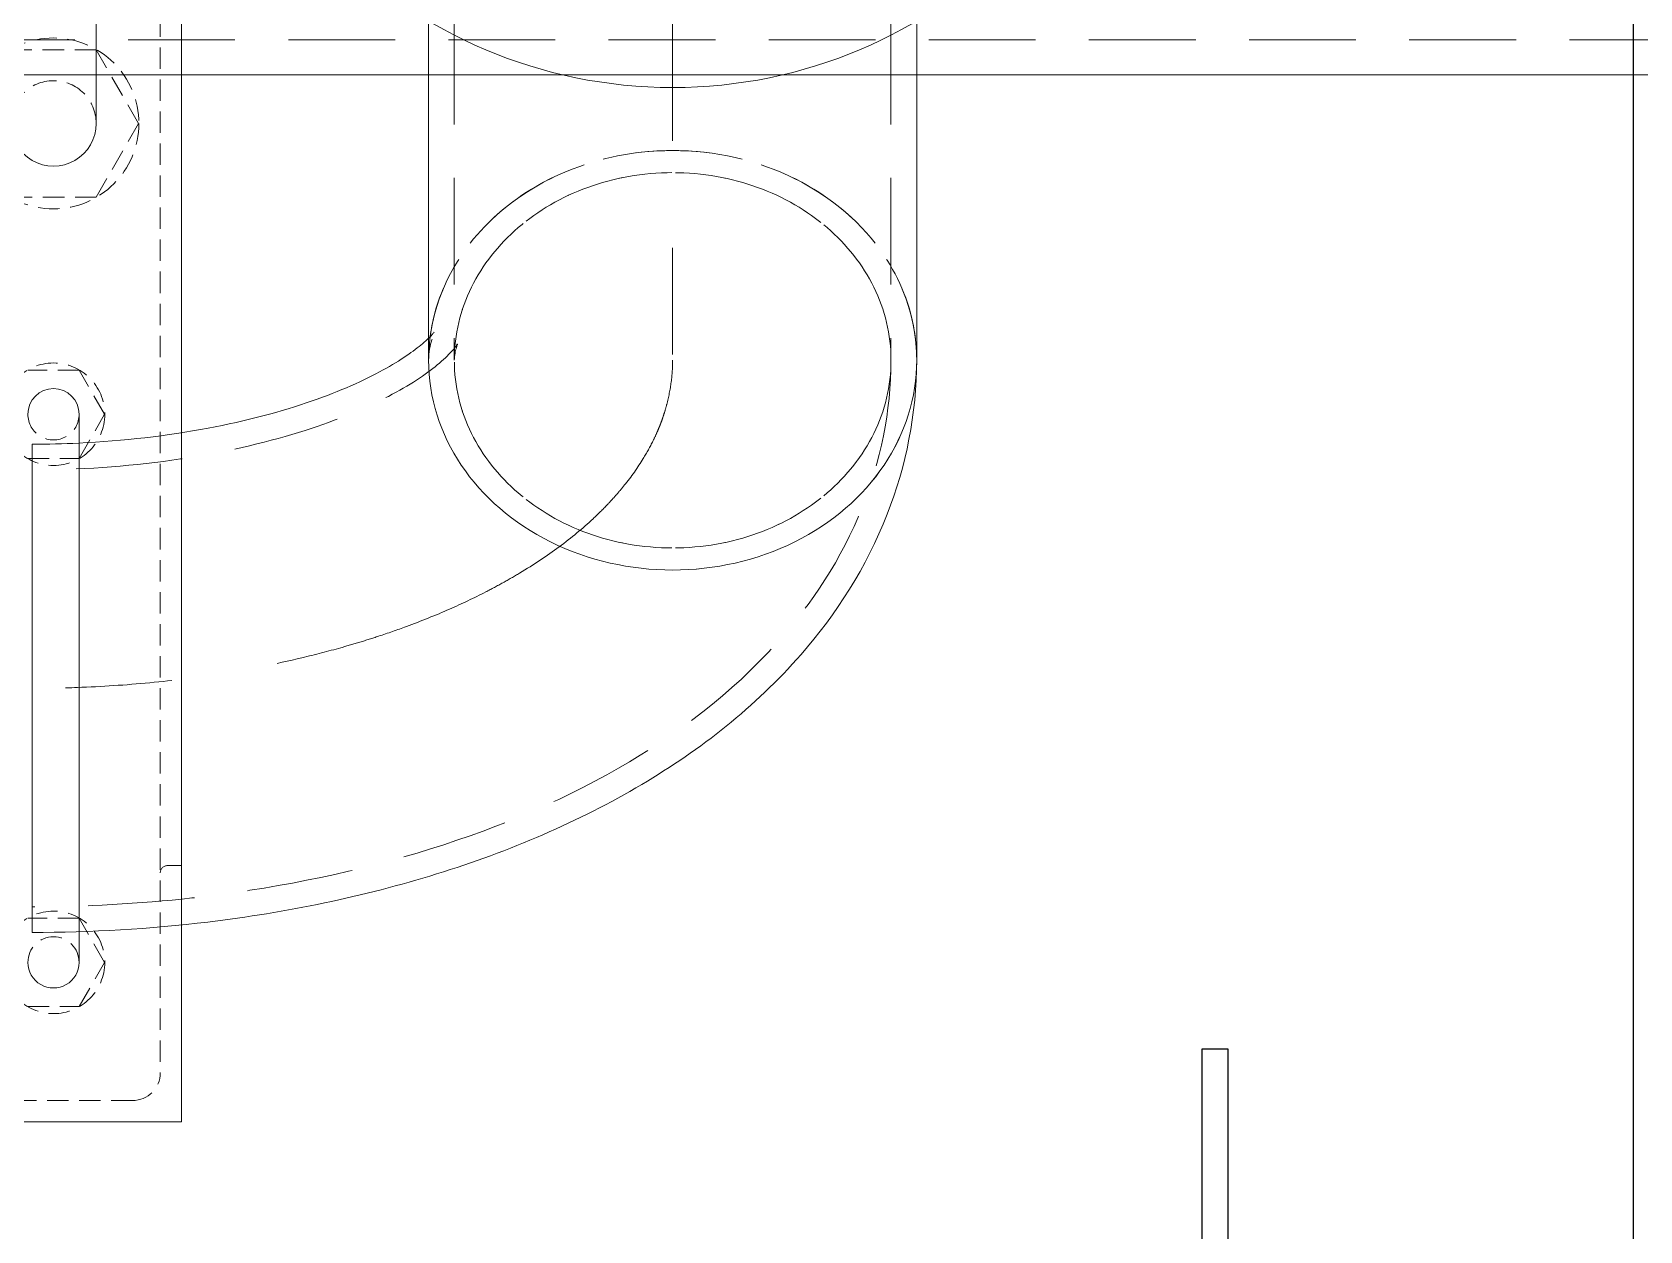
# Model space of a CAD drawing. Header units: millimetres. Extents: x -46397 to 283259, y -8690 to 23983.
# Drawn here: x 4538.2 to 4914.7, y 487.2 to 767.8 of the extents above; entities that cross this region are included whole.
import ezdxf

# ---------------------------------------------------------------- set-up
doc = ezdxf.new("R2010")
doc.units = ezdxf.units.MM
doc.linetypes.add('CENTER', pattern=[2, 1.25, -0.25, 0.25, -0.25])
doc.linetypes.add('HIDDENX2', pattern=[0.75, 0.5, -0.25])
doc.layers.add('DUONGCHINH', color=7, linetype='Continuous', lineweight=25)
doc.layers.add('DUONGTAM', color=1, linetype='CENTER', lineweight=0)
doc.layers.add('flashshoot', color=7, linetype='Continuous')

# ---------------------------------------------------------------- blocks, each defined once
blk = doc.blocks.new('A$C90275d84')
at = {"color": 1, "linetype": 'HIDDENX2', "lineweight": 0, "ltscale": 50}
blk.add_line((101.37, 1960), (101.37, -3000), dxfattribs=at)
at = {"color": 2, "linetype": 'Continuous', "lineweight": 0, "ltscale": 10}
blk.add_line((109.55, 1960), (109.55, -3000), dxfattribs=at)
blk = doc.blocks.new('A$C709efb1f')
at = {"color": 150, "linetype": 'Continuous', "lineweight": 0, "ltscale": 10}
for p, q in [((96.9, 1332.15), (176.35, 1332.15)), ((96.9, 1217.85), (176.35, 1217.85)), ((195.98, 1125), (223.88, 1125)), ((223.88, 1125), (310.28, 1125))]:
    blk.add_line(p, q, dxfattribs=at)
at = {"color": 1, "linetype": 'HIDDENX2', "lineweight": 0, "ltscale": 50}
for p, q in [((21.14, 1326.13), (176.35, 1326.13)), ((21.14, 1223.87), (176.35, 1223.87))]:
    blk.add_line(p, q, dxfattribs=at)
at = {"color": 150, "linetype": 'Continuous', "lineweight": 0, "ltscale": 10}
blk.add_circle((0, 1275), 112.5, dxfattribs=at)
at = {"color": 1, "linetype": 'HIDDENX2', "lineweight": 0, "ltscale": 50, "extrusion": (-2.17091e-16, 0, -1)}
blk.add_ellipse((176.35, 1275), major_axis=(0, -57.15), ratio=0.859059, start_param=0, end_param=3.141593, dxfattribs=at)
at = {"color": 1, "linetype": 'HIDDENX2', "lineweight": 0, "ltscale": 50}
for major_axis, start_param, end_param in [((0, 57.15), 0.00001, 3.141582), ((0, 51.13), -3.141592653589793, 3.141592653589793)]:
    blk.add_ellipse((176.35, 1275), major_axis=major_axis, ratio=0.859059, start_param=start_param, end_param=end_param, dxfattribs=at)
at = {"color": 150, "linetype": 'Continuous', "lineweight": 0, "ltscale": 10, "extrusion": (-2.17091e-16, -1.58594e-32, -1)}
blk.add_ellipse((176.35, 1275), major_axis=(0, 57.15), ratio=0.859059, start_param=0, end_param=3.141593, dxfattribs=at)
at = {"color": 150, "linetype": 'Continuous', "lineweight": 0, "ltscale": 10}
for ratio, end_param in [(0.859059, 3.141603), (0.000002, 0.00001)]:
    blk.add_ellipse((176.35, 1275), major_axis=(0, -57.15), ratio=ratio, start_param=0, end_param=end_param, dxfattribs=at)
at = {"color": 1, "linetype": 'HIDDENX2', "lineweight": 0, "ltscale": 50, "extrusion": (-2.42651e-16, 2.57325e-34, -1)}
blk.add_ellipse((176.35, 1275), major_axis=(0, 51.13), ratio=0.859059, start_param=-3.141592653589792, end_param=3.141592653589794, dxfattribs=at)
at = {"color": 150, "linetype": 'Continuous', "lineweight": 0, "ltscale": 10}
for points, knots in [([(176.35, 1332.15), (188.81, 1332.15), (201.21, 1329.64), (224.84, 1320.36), (235.79, 1313.26), (257.59, 1294.26), (267.45, 1281.55), (284.43, 1252.96), (291.28, 1236.8), (301.89, 1202.64), (305.61, 1184.62), (309.47, 1152.6), (310.28, 1138.8), (310.28, 1125)], [0, 0, 0, 0, 0.19844, 0.19844, 0.419675, 0.419675, 0.711522, 0.711522, 1.025681, 1.025681, 1.339841, 1.339841, 1.570796, 1.570796, 1.570796, 1.570796]), ([(171.18, 1217.85), (171.56, 1217.46), (171.99, 1216.99), (174.15, 1214.43), (176.35, 1211.33), (181.06, 1202.75), (183.59, 1197.11), (188.37, 1183.38), (190.57, 1175.11), (194.04, 1156.66), (195.24, 1146.39), (195.9, 1132.3), (195.98, 1128.65), (195.98, 1125)], [0.486565, 0.486565, 0.486565, 0.486565, 0.543882, 0.543882, 0.750465, 0.750465, 0.973606, 0.973606, 1.218442, 1.218442, 1.480118, 1.480118, 1.570796, 1.570796, 1.570796, 1.570796])]:
    blk.add_open_spline(points, degree=3, knots=knots, dxfattribs=at)
at = {"color": 1, "linetype": 'HIDDENX2', "lineweight": 0, "ltscale": 50}
for points, knots in [([(176.35, 1326.13), (188.29, 1326.13), (200.16, 1323.67), (222.84, 1314.56), (233.37, 1307.58), (254.39, 1288.76), (263.94, 1276.11), (280.17, 1247.8), (286.68, 1231.94), (296.7, 1198.33), (300.19, 1180.58), (303.58, 1150.07), (304.26, 1137.53), (304.26, 1125)], [0, 0, 0, 0, 0.202742, 0.202742, 0.429637, 0.429637, 0.729032, 0.729032, 1.043191, 1.043191, 1.35735, 1.35735, 1.570796, 1.570796, 1.570796, 1.570796]), ([(176.35, 1223.87), (173.93, 1223.87), (171.99, 1224.93), (173.21, 1224.15), (175.04, 1222.78), (179.61, 1217.22), (182.21, 1213.37), (187.58, 1203.08), (190.34, 1196.48), (195.37, 1180.78), (197.57, 1171.52), (200.81, 1151.26), (201.78, 1140.19), (201.99, 1127.69), (202, 1126.35), (202, 1125)], [0, 0, 0, 0, 0.314159, 0.314159, 0.557081, 0.557081, 0.775978, 0.775978, 1.011873, 1.011873, 1.267908, 1.267908, 1.538163, 1.538163, 1.570796, 1.570796, 1.570796, 1.570796])]:
    blk.add_open_spline(points, degree=3, knots=knots, dxfattribs=at)
at = {"color": 1, "linetype": 'HIDDENX2', "lineweight": 0, "ltscale": 10}
blk.add_open_spline([(176.35, 1217.85), (172.7, 1217.85), (169.58, 1219.32), (169.38, 1219.45), (170.04, 1219.03), (171.18, 1217.85)], degree=3, knots=[0, 0, 0, 0, 0.3141593, 0.3141593, 0.4865654, 0.4865654, 0.4865654, 0.4865654], dxfattribs=at)
at = {"layer": 'DUONGTAM', "ltscale": 100}
blk.add_line((0, 1275), (176.35, 1275), dxfattribs=at)
blk.add_open_spline([(176.35, 1275), (177.97, 1275), (179.69, 1274.89), (183.18, 1274.42), (184.96, 1274.07), (187.3, 1273.46), (187.89, 1273.29), (188.95, 1272.96), (189.42, 1272.81), (190.3, 1272.5), (190.71, 1272.36), (191.28, 1272.14), (191.44, 1272.08), (191.79, 1271.94), (191.96, 1271.87), (192.48, 1271.65), (192.83, 1271.51), (193.87, 1271.05), (194.56, 1270.73), (196.62, 1269.71), (197.98, 1268.95), (201.46, 1266.82), (203.56, 1265.33), (206.16, 1263.24), (206.7, 1262.79), (207.76, 1261.88), (208.3, 1261.4), (209.36, 1260.44), (209.88, 1259.95), (211.43, 1258.46), (212.45, 1257.42), (215.7, 1253.93), (217.88, 1251.3), (222.11, 1245.57), (224.17, 1242.48), (226.93, 1237.87), (227.68, 1236.58), (229.14, 1233.94), (229.86, 1232.6), (231.97, 1228.5), (233.31, 1225.67), (236.03, 1219.49), (237.39, 1216.12), (239.45, 1210.5), (240.21, 1208.33), (241.41, 1204.67), (241.87, 1203.21), (242.77, 1200.28), (243.2, 1198.8), (244.46, 1194.32), (245.25, 1191.28), (247.46, 1182.01), (248.71, 1175.64), (250.59, 1163.68), (251.29, 1158.14), (252.36, 1146.94), (252.73, 1141.29), (253.07, 1132.08), (253.13, 1128.54), (253.13, 1125)], degree=3, knots=[0, 0, 0, 0, 0.067215, 0.067215, 0.13443, 0.13443, 0.157539, 0.157539, 0.176365, 0.176365, 0.193151, 0.193151, 0.200094, 0.200094, 0.207037, 0.207037, 0.220923, 0.220923, 0.248696, 0.248696, 0.304241, 0.304241, 0.391029, 0.391029, 0.413994, 0.413994, 0.436398, 0.436398, 0.458802, 0.458802, 0.50361, 0.50361, 0.604857, 0.604857, 0.706103, 0.706103, 0.744851, 0.744851, 0.783598, 0.783598, 0.861093, 0.861093, 0.947105, 0.947105, 0.999614, 0.999614, 1.033692, 1.033692, 1.067771, 1.067771, 1.135929, 1.135929, 1.272244, 1.272244, 1.38614, 1.38614, 1.500035, 1.500035, 1.570796, 1.570796, 1.570796, 1.570796], dxfattribs=at)
blk = doc.blocks.new('A$Cc882877d')
at = {"color": 6, "linetype": 'Continuous', "lineweight": 0, "ltscale": 10}
for p, q in [((-170.9, 1160), (354.63, 1160)), ((354.63, 1100), (354.63, 1160)), ((354.63, 1100), (354.63, 1160)), ((354.63, 1160), (354.63, 1160)), ((120.9, 1140), (-120.9, 1140)), ((317.28, 1136), (188.98, 1136))]:
    blk.add_line(p, q, dxfattribs=at)
at = {"color": 4, "linetype": 'HIDDENX2', "lineweight": 0, "ltscale": 10}
for p, q in [((294.63, 1160), (294.63, 1156.7)), ((294.63, 1160), (294.63, 1156.7)), ((-159.4, 1155), (343.13, 1155)), ((343.13, 1155), (343.13, 1155)), ((120.9, 1149.92), (103.64, 1139.96)), ((138.16, 1139.96), (120.9, 1149.92)), ((349.63, 1148.5), (349.63, 1101.7)), ((349.63, 1148.5), (349.63, 1101.7)), ((188.98, 1141.95), (178.63, 1135.98)), ((199.33, 1135.98), (188.98, 1141.95)), ((317.28, 1141.95), (306.93, 1135.98)), ((327.63, 1135.98), (317.28, 1141.95)), ((103.64, 1139.96), (103.64, 1120.04)), ((138.16, 1120.04), (138.16, 1139.96)), ((178.63, 1135.98), (178.63, 1124.02)), ((199.33, 1124.02), (199.33, 1135.98)), ((306.93, 1135.98), (306.93, 1124.02)), ((327.63, 1124.02), (327.63, 1135.98))]:
    blk.add_line(p, q, dxfattribs=at)
for centre, radius in [((120.9, 1130), 20), ((188.98, 1130), 12), ((317.28, 1130), 12)]:
    blk.add_circle(centre, radius, dxfattribs=at)
for centre, radius, start, end in [((296.33, 1156.7), 1.7, 180, 270), ((296.33, 1156.7), 1.7, 180, 270), ((343.13, 1148.5), 6.5, 0, 90), ((343.13, 1148.5), 6.5, 0, 90), ((120.9, 1130), 10, 90, 180), ((188.98, 1130), 6, 270, 90), ((317.28, 1130), 6, 90, 270), ((120.9, 1130), 10, 180, 270)]:
    blk.add_arc(centre, radius, start, end, dxfattribs=at)
at = {"color": 6, "linetype": 'Continuous', "lineweight": 0, "ltscale": 10}
for centre, radius, start, end in [((120.9, 1130), 10, 270, 90), ((188.98, 1130), 6, 90, 270), ((317.28, 1130), 6, 270, 90)]:
    blk.add_arc(centre, radius, start, end, dxfattribs=at)
blk = doc.blocks.new('A$Cda035db7')
at = {"layer": 'DUONGCHINH', "color": 2, "ltscale": 10}
blk.add_line((990, 1500), (0, 1500), dxfattribs=at)
blk.add_line((990, 1500), (0, 1500), dxfattribs=at)
blk = doc.blocks.new('A$Cf01baf33')
at = {"layer": 'DUONGCHINH'}
for p, q in [((337.55, 1405.03), (436.81, 1405.03)), ((337.55, 1399.03), (337.55, 1405.03)), ((436.81, 1399.03), (337.55, 1399.03))]:
    blk.add_line(p, q, dxfattribs=at)

msp = doc.modelspace()

# ---------------------------------------------------------------- block references
at = {"layer": 'flashshoot', "rotation": 270}
for name in ['A$Cda035db7', 'A$Cf01baf33', 'A$C90275d84', 'A$Cc882877d', 'A$C709efb1f']:
    msp.add_blockref(name, (3413.15, 867.35, -1.5), dxfattribs=at)

doc.saveas('drawing.dxf')
